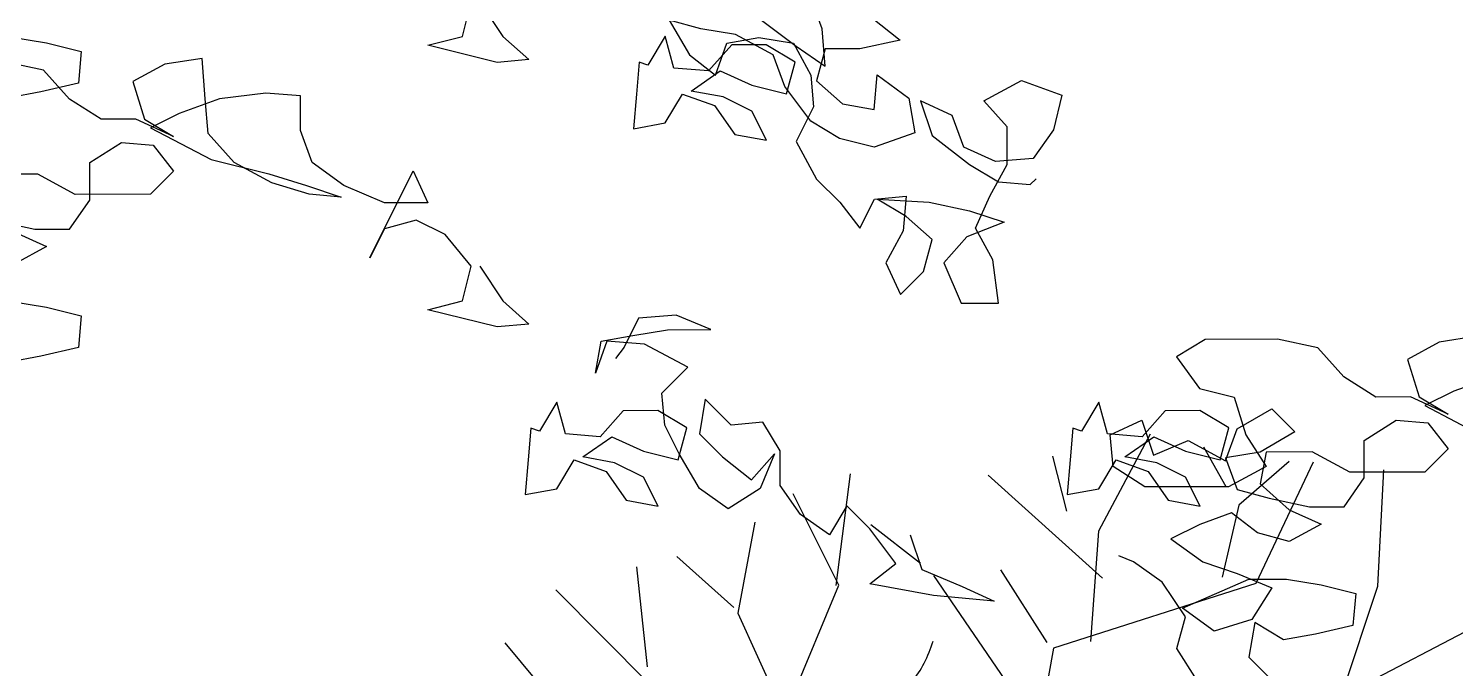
# Model space of a CAD drawing. Header units: metres. Extents: x 37 to 217, y 53 to 242.
# Drawn here: x 134.592 to 138.242, y 228.757 to 230.393 of the extents above; entities that cross this region are included whole.
import ezdxf

# ---------------------------------------------------------------- set-up
doc = ezdxf.new("R2010")
doc.units = ezdxf.units.M
doc.layers.add('DGPRO_Arboles existentes', color=7, linetype='Continuous')

# ---------------------------------------------------------------- blocks, each defined once
blk = doc.blocks.new('Celtis tala VISTA 250 gris')
at = {"color": 252}
for p, q in [((2393.5098, 1080.9503), (2393.3782, 1080.702)), ((2393.5098, 1080.9503), (2393.3782, 1080.702)), ((2393.7043, 1080.8153), (2393.6479, 1080.917)), ((2393.7043, 1080.8153), (2393.6479, 1080.917)), ((2393.297, 1080.7531), (2393.2613, 1080.8942)), ((2393.297, 1080.7531), (2393.2613, 1080.8942)), ((2393.8654, 1080.88), (2393.7366, 1080.7689)), ((2393.8654, 1080.88), (2393.7366, 1080.7689)), ((2393.9272, 1080.8785), (2393.7805, 1080.5685)), ((2393.9272, 1080.8785), (2393.7805, 1080.5685)), ((2392.7071, 1080.5629), (2392.744, 1080.8486)), ((2392.7071, 1080.5629), (2392.744, 1080.8486)), ((2393.3882, 1080.5817), (2393.0962, 1080.8456)), ((2393.3882, 1080.5817), (2393.0962, 1080.8456)), ((2394.0923, 1080.5619), (2394.1076, 1080.8591)), ((2394.0923, 1080.5619), (2394.1076, 1080.8591)), ((2392.7136, 1080.5645), (2392.5966, 1080.7976)), ((2392.7136, 1080.5645), (2392.5966, 1080.7976)), ((2393.7366, 1080.7689), (2393.6946, 1080.5842)), ((2393.7366, 1080.7689), (2393.6946, 1080.5842)), ((2392.4989, 1080.7251), (2392.4555, 1080.4923)), ((2392.4989, 1080.7251), (2392.4555, 1080.4923)), ((2392.9224, 1080.6191), (2392.7956, 1080.7185)), ((2392.9224, 1080.6191), (2392.7956, 1080.7185)), ((2393.3782, 1080.702), (2393.3573, 1080.4204)), ((2393.3782, 1080.702), (2393.3573, 1080.4204)), ((2392.445, 1080.5068), (2392.2994, 1080.6371)), ((2392.445, 1080.5068), (2392.2994, 1080.6371)), ((2392.224, 1080.3553), (2392.1968, 1080.6111)), ((2392.224, 1080.3553), (2392.1968, 1080.6111)), ((2393.2216, 1080.2018), (2392.9566, 1080.5885)), ((2393.2216, 1080.2018), (2392.9566, 1080.5885)), ((2393.2463, 1080.4176), (2393.1281, 1080.6031)), ((2393.2463, 1080.4176), (2393.1281, 1080.6031)), ((2392.2282, 1080.312), (2391.99, 1080.5519)), ((2392.2282, 1080.312), (2391.99, 1080.5519)), ((2392.5758, 1080.2328), (2392.7136, 1080.5645)), ((2392.5758, 1080.2328), (2392.7136, 1080.5645)), ((2393.7805, 1080.5685), (2393.2627, 1080.4033)), ((2393.7805, 1080.5685), (2393.2627, 1080.4033)), ((2394.0014, 1080.2869), (2394.0923, 1080.5619)), ((2394.0014, 1080.2869), (2394.0923, 1080.5619)), ((2394.4401, 1080.5102), (2394.0123, 1080.286)), ((2394.4401, 1080.5102), (2394.0123, 1080.286)), ((2392.4555, 1080.4923), (2392.5782, 1080.2232)), ((2392.4555, 1080.4923), (2392.5782, 1080.2232)), ((2392.0078, 1080.2391), (2391.8605, 1080.4168)), ((2392.0078, 1080.2391), (2391.8605, 1080.4168)), ((2393.2627, 1080.4033), (2393.2375, 1080.2604)), ((2393.2627, 1080.4033), (2393.2375, 1080.2604))]:
    blk.add_line(p, q, dxfattribs=at)
for points in [[(2392.5161, 1082.0085), (2392.6048, 1081.9421), (2392.6787, 1081.8904), (2392.6712, 1081.9865), (2392.6416, 1082.0677)], [(2392.7968, 1082.0161), (2392.8707, 1081.9571), (2392.7673, 1081.9348), (2392.6787, 1081.9348), (2392.6566, 1081.8535), (2392.7231, 1081.7944), (2392.8044, 1081.7797), (2392.8117, 1081.8684), (2392.893, 1081.8094), (2392.9079, 1081.7207), (2392.8045, 1081.6837), (2392.7158, 1081.7058), (2392.6419, 1081.75), (2392.5753, 1081.8386), (2392.5457, 1081.9199), (2392.4496, 1081.9715), (2392.3609, 1081.9862), (2392.2796, 1082.0083), (2392.3314, 1081.9197), (2392.398, 1081.868), (2392.4275, 1081.9493), (2392.5087, 1081.9642), (2392.5974, 1081.9495), (2392.6418, 1081.8682), (2392.6492, 1081.787), (2392.605, 1081.6983), (2392.6568, 1081.6023), (2392.7159, 1081.5432), (2392.7677, 1081.4768), (2392.8046, 1081.5507), (2392.8859, 1081.5582), (2392.8785, 1081.4695), (2392.8343, 1081.3882), (2392.8713, 1081.307), (2392.9304, 1081.3661), (2392.9524, 1081.4474), (2392.8859, 1081.5065), (2392.812, 1081.5507), (2392.945, 1081.5435), (2393.0484, 1081.5214), (2393.1371, 1081.4919), (2393.0411, 1081.4549), (2392.982, 1081.3883), (2393.0265, 1081.285), (2393.1225, 1081.285), (2393.1076, 1081.3958), (2393.0632, 1081.4771), (2393.1001, 1081.5584), (2393.1444, 1081.6397), (2393.1443, 1081.7357), (2393.0851, 1081.8022), (2393.1811, 1081.854), (2393.2846, 1081.8171), (2393.2625, 1081.7284), (2393.2108, 1081.6545), (2393.1148, 1081.647), (2393.0335, 1081.6839), (2393.0039, 1081.7651), (2392.9226, 1081.802), (2392.9522, 1081.7134), (2393.0483, 1081.6396), (2393.1222, 1081.5953), (2393.2035, 1081.588), (2393.2183, 1081.6028)], [(2392.5161, 1082.0085), (2392.6048, 1081.9421), (2392.6787, 1081.8904), (2392.6712, 1081.9865), (2392.6416, 1082.0677)], [(2392.7968, 1082.0161), (2392.8707, 1081.9571), (2392.7673, 1081.9348), (2392.6787, 1081.9348), (2392.6566, 1081.8535), (2392.7231, 1081.7944), (2392.8044, 1081.7797), (2392.8117, 1081.8684), (2392.893, 1081.8094), (2392.9079, 1081.7207), (2392.8045, 1081.6837), (2392.7158, 1081.7058), (2392.6419, 1081.75), (2392.5753, 1081.8386), (2392.5457, 1081.9199), (2392.4496, 1081.9715), (2392.3609, 1081.9862), (2392.2796, 1082.0083), (2392.3314, 1081.9197), (2392.398, 1081.868), (2392.4275, 1081.9493), (2392.5087, 1081.9642), (2392.5974, 1081.9495), (2392.6418, 1081.8682), (2392.6492, 1081.787), (2392.605, 1081.6983), (2392.6568, 1081.6023), (2392.7159, 1081.5432), (2392.7677, 1081.4768), (2392.8046, 1081.5507), (2392.8859, 1081.5582), (2392.8785, 1081.4695), (2392.8343, 1081.3882), (2392.8713, 1081.307), (2392.9304, 1081.3661), (2392.9524, 1081.4474), (2392.8859, 1081.5065), (2392.812, 1081.5507), (2392.945, 1081.5435), (2393.0484, 1081.5214), (2393.1371, 1081.4919), (2393.0411, 1081.4549), (2392.982, 1081.3883), (2393.0265, 1081.285), (2393.1225, 1081.285), (2393.1076, 1081.3958), (2393.0632, 1081.4771), (2393.1001, 1081.5584), (2393.1444, 1081.6397), (2393.1443, 1081.7357), (2393.0851, 1081.8022), (2393.1811, 1081.854), (2393.2846, 1081.8171), (2393.2625, 1081.7284), (2393.2108, 1081.6545), (2393.1148, 1081.647), (2393.0335, 1081.6839), (2393.0039, 1081.7651), (2392.9226, 1081.802), (2392.9522, 1081.7134), (2393.0483, 1081.6396), (2393.1222, 1081.5953), (2393.2035, 1081.588), (2393.2183, 1081.6028)], [(2391.7951, 1082.0551), (2391.8543, 1081.9665), (2391.9208, 1081.9075), (2391.8396, 1081.9), (2391.6622, 1081.9442), (2391.7509, 1081.9664), (2391.7729, 1082.0551)], [(2390.3841, 1082.0095), (2390.4728, 1081.98), (2390.5614, 1081.9431), (2390.5098, 1081.8618), (2390.4138, 1081.8322), (2390.3325, 1081.8912), (2390.5023, 1081.9653), (2390.5984, 1081.9653), (2390.687, 1081.9507), (2390.7757, 1081.9286), (2390.7684, 1081.8473), (2390.6724, 1081.825), (2390.5911, 1081.8102), (2390.5172, 1081.8545), (2390.5025, 1081.7658), (2390.5691, 1081.6994), (2390.473, 1081.6771), (2390.3696, 1081.7066), (2390.3178, 1081.7878), (2390.3399, 1081.8691), (2390.2807, 1081.9577), (2390.2068, 1082.0093)], [(2391.7951, 1082.0551), (2391.8543, 1081.9665), (2391.9208, 1081.9075), (2391.8396, 1081.9), (2391.6622, 1081.9442), (2391.7509, 1081.9664), (2391.7729, 1082.0551)], [(2390.3841, 1082.0095), (2390.4728, 1081.98), (2390.5614, 1081.9431), (2390.5098, 1081.8618), (2390.4138, 1081.8322), (2390.3325, 1081.8912), (2390.5023, 1081.9653), (2390.5984, 1081.9653), (2390.687, 1081.9507), (2390.7757, 1081.9286), (2390.7684, 1081.8473), (2390.6724, 1081.825), (2390.5911, 1081.8102), (2390.5172, 1081.8545), (2390.5025, 1081.7658), (2390.5691, 1081.6994), (2390.473, 1081.6771), (2390.3696, 1081.7066), (2390.3178, 1081.7878), (2390.3399, 1081.8691), (2390.2807, 1081.9577), (2390.2068, 1082.0093)], [(2392.2033, 1081.9008), (2392.196, 1081.8195), (2392.1887, 1081.7309), (2392.2699, 1081.7457), (2392.3142, 1081.8196), (2392.3955, 1081.7901), (2392.4473, 1081.7163), (2392.5286, 1081.7016), (2392.4916, 1081.7755), (2392.4176, 1081.8123), (2392.3364, 1081.827), (2392.4102, 1081.8788), (2392.4915, 1081.8419), (2392.5802, 1081.8199), (2392.6023, 1081.9011), (2392.5283, 1081.9454), (2392.4397, 1081.9453), (2392.3806, 1081.8788), (2392.292, 1081.8861), (2392.2697, 1081.9673), (2392.2255, 1081.8934), (2392.2033, 1081.9008)], [(2392.2033, 1081.9008), (2392.196, 1081.8195), (2392.1887, 1081.7309), (2392.2699, 1081.7457), (2392.3142, 1081.8196), (2392.3955, 1081.7901), (2392.4473, 1081.7163), (2392.5286, 1081.7016), (2392.4916, 1081.7755), (2392.4176, 1081.8123), (2392.3364, 1081.827), (2392.4102, 1081.8788), (2392.4915, 1081.8419), (2392.5802, 1081.8199), (2392.6023, 1081.9011), (2392.5283, 1081.9454), (2392.4397, 1081.9453), (2392.3806, 1081.8788), (2392.292, 1081.8861), (2392.2697, 1081.9673), (2392.2255, 1081.8934), (2392.2033, 1081.9008)], [(2391.7951, 1081.3793), (2391.8543, 1081.2907), (2391.9208, 1081.2316), (2391.8396, 1081.2242), (2391.6622, 1081.2683), (2391.7509, 1081.2906), (2391.7729, 1081.3792), (2391.7064, 1081.4604), (2391.6325, 1081.4973), (2391.5512, 1081.4751), (2391.5143, 1081.4012), (2391.625, 1081.6229), (2391.662, 1081.5417), (2391.5512, 1081.5416), (2391.4477, 1081.5858), (2391.3664, 1081.6448), (2391.3367, 1081.7261), (2391.3367, 1081.8147), (2391.248, 1081.822), (2391.1298, 1081.8071), (2391.0264, 1081.7701), (2390.9526, 1081.7331), (2391.1078, 1081.652), (2391.2556, 1081.6152), (2391.3516, 1081.5857), (2391.4403, 1081.5562), (2391.3591, 1081.5636), (2391.263, 1081.593), (2391.1669, 1081.6446), (2391.1003, 1081.7185), (2391.0929, 1081.8071), (2391.0854, 1081.9105), (2390.9894, 1081.8957), (2390.9081, 1081.8513), (2390.9378, 1081.7553), (2391.0117, 1081.711), (2390.9156, 1081.7552), (2390.827, 1081.7552), (2390.7456, 1081.8068), (2390.6791, 1081.8806), (2390.5756, 1081.9027)], [(2390.5538, 1081.4963), (2390.6573, 1081.4743), (2390.7459, 1081.4743), (2390.7976, 1081.5483), (2390.7975, 1081.6443), (2390.8787, 1081.6961), (2390.96, 1081.6888), (2391.0118, 1081.6223), (2390.9527, 1081.5632), (2390.7606, 1081.563), (2390.6646, 1081.6146), (2390.5463, 1081.6145)], [(2390.6056, 1081.4668), (2390.6869, 1081.43), (2390.6057, 1081.3856)], [(2390.5984, 1081.2895), (2390.687, 1081.2748), (2390.7757, 1081.2527), (2390.7684, 1081.1715), (2390.6724, 1081.1492), (2390.5911, 1081.1344)], [(2391.7951, 1081.3793), (2391.8543, 1081.2907), (2391.9208, 1081.2316), (2391.8396, 1081.2242), (2391.6622, 1081.2683), (2391.7509, 1081.2906), (2391.7729, 1081.3792), (2391.7064, 1081.4604), (2391.6325, 1081.4973), (2391.5512, 1081.4751), (2391.5143, 1081.4012), (2391.625, 1081.6229), (2391.662, 1081.5417), (2391.5512, 1081.5416), (2391.4477, 1081.5858), (2391.3664, 1081.6448), (2391.3367, 1081.7261), (2391.3367, 1081.8147), (2391.248, 1081.822), (2391.1298, 1081.8071), (2391.0264, 1081.7701), (2390.9526, 1081.7331), (2391.1078, 1081.652), (2391.2556, 1081.6152), (2391.3516, 1081.5857), (2391.4403, 1081.5562), (2391.3591, 1081.5636), (2391.263, 1081.593), (2391.1669, 1081.6446), (2391.1003, 1081.7185), (2391.0929, 1081.8071), (2391.0854, 1081.9105), (2390.9894, 1081.8957), (2390.9081, 1081.8513), (2390.9378, 1081.7553), (2391.0117, 1081.711), (2390.9156, 1081.7552), (2390.827, 1081.7552), (2390.7456, 1081.8068), (2390.6791, 1081.8806), (2390.5756, 1081.9027)], [(2390.5538, 1081.4963), (2390.6573, 1081.4743), (2390.7459, 1081.4743), (2390.7976, 1081.5483), (2390.7975, 1081.6443), (2390.8787, 1081.6961), (2390.96, 1081.6888), (2391.0118, 1081.6223), (2390.9527, 1081.5632), (2390.7606, 1081.563), (2390.6646, 1081.6146), (2390.5463, 1081.6145)], [(2390.6056, 1081.4668), (2390.6869, 1081.43), (2390.6057, 1081.3856)], [(2390.5984, 1081.2895), (2390.687, 1081.2748), (2390.7757, 1081.2527), (2390.7684, 1081.1715), (2390.6724, 1081.1492), (2390.5911, 1081.1344)], [(2392.8965, 1080.6932), (2392.9261, 1080.6046), (2393.0296, 1080.5604), (2393.1109, 1080.5235), (2392.9558, 1080.5381), (2392.7932, 1080.5675), (2392.8596, 1080.6193), (2392.7931, 1080.7079), (2392.7339, 1080.7669), (2392.6896, 1080.693), (2392.6157, 1080.7447), (2392.5639, 1080.8185), (2392.5639, 1080.9072), (2392.5195, 1080.981), (2392.4382, 1080.9735), (2392.3717, 1081.04), (2392.357, 1080.9513), (2392.4161, 1080.8922), (2392.49, 1080.8332), (2392.5491, 1080.8997), (2392.5122, 1080.8111), (2392.431, 1080.7593), (2392.3571, 1080.8109), (2392.3053, 1080.8995), (2392.2683, 1080.9734), (2392.2608, 1081.0546), (2392.3273, 1081.1212), (2392.2164, 1081.1802), (2392.1203, 1081.1875), (2392.0909, 1081.1062), (2392.1056, 1081.1875), (2392.1868, 1081.2023), (2392.2755, 1081.2172), (2392.3863, 1081.2173), (2392.2976, 1081.2541), (2392.2015, 1081.2467), (2392.1647, 1081.1727), (2392.1425, 1081.1432)], [(2392.8965, 1080.6932), (2392.9261, 1080.6046), (2393.0296, 1080.5604), (2393.1109, 1080.5235), (2392.9558, 1080.5381), (2392.7932, 1080.5675), (2392.8596, 1080.6193), (2392.7931, 1080.7079), (2392.7339, 1080.7669), (2392.6896, 1080.693), (2392.6157, 1080.7447), (2392.5639, 1080.8185), (2392.5639, 1080.9072), (2392.5195, 1080.981), (2392.4382, 1080.9735), (2392.3717, 1081.04), (2392.357, 1080.9513), (2392.4161, 1080.8922), (2392.49, 1080.8332), (2392.5491, 1080.8997), (2392.5122, 1080.8111), (2392.431, 1080.7593), (2392.3571, 1080.8109), (2392.3053, 1080.8995), (2392.2683, 1080.9734), (2392.2608, 1081.0546), (2392.3273, 1081.1212), (2392.2164, 1081.1802), (2392.1203, 1081.1875), (2392.0909, 1081.1062), (2392.1056, 1081.1875), (2392.1868, 1081.2023), (2392.2755, 1081.2172), (2392.3863, 1081.2173), (2392.2976, 1081.2541), (2392.2015, 1081.2467), (2392.1647, 1081.1727), (2392.1425, 1081.1432)], [(2394.3902, 1081.0971), (2394.2868, 1081.0601), (2394.213, 1081.0231), (2394.3682, 1080.9419)], [(2394.3458, 1081.2005), (2394.2497, 1081.1856), (2394.1685, 1081.1412), (2394.1982, 1081.0452), (2394.2721, 1081.0009), (2394.176, 1081.0452), (2394.0873, 1081.0451), (2394.006, 1081.0967), (2393.9395, 1081.1706), (2393.836, 1081.1926), (2393.6513, 1081.1925), (2393.5775, 1081.1481), (2393.6367, 1081.0669), (2393.7253, 1081.0448), (2393.755, 1080.9488), (2393.8068, 1080.8675), (2393.7108, 1080.8157), (2393.4965, 1080.8155), (2393.4152, 1080.8672), (2393.4078, 1080.9484), (2393.489, 1080.9855), (2393.5186, 1080.8968), (2393.6072, 1080.9338), (2393.7033, 1080.8822), (2393.7328, 1080.9635), (2393.8214, 1081.0153), (2393.8806, 1080.9563), (2393.792, 1080.9045), (2393.7033, 1080.8896), (2393.7329, 1080.8084), (2393.8142, 1080.7863), (2393.9177, 1080.7642), (2394.0063, 1080.7643), (2394.058, 1080.8382), (2394.0579, 1080.9343), (2394.1391, 1080.986), (2394.2204, 1080.9787), (2394.2722, 1080.9123), (2394.2131, 1080.8531), (2394.021, 1080.853), (2393.9249, 1080.9046), (2393.8067, 1080.9045), (2393.792, 1080.8232), (2393.866, 1080.7568), (2393.9473, 1080.7199), (2393.866, 1080.6755), (2393.7848, 1080.6976), (2393.7182, 1080.7493), (2393.637, 1080.7196), (2393.5631, 1080.6826), (2393.6445, 1080.6236), (2393.7331, 1080.5941), (2393.8218, 1080.5573), (2393.7702, 1080.476), (2393.6742, 1080.4463), (2393.5929, 1080.5053), (2393.7627, 1080.5794), (2393.8587, 1080.5795), (2393.9474, 1080.5648), (2394.0361, 1080.5427), (2394.0288, 1080.4614), (2393.9328, 1080.4392), (2393.8515, 1080.4243), (2393.7776, 1080.4686), (2393.7629, 1080.3799), (2393.8294, 1080.3135)], [(2393.63, 1080.3207), (2393.5782, 1080.4019), (2393.6003, 1080.4832), (2393.5411, 1080.5718), (2393.4672, 1080.6234), (2393.4302, 1080.6388)], [(2394.3902, 1081.0971), (2394.2868, 1081.0601), (2394.213, 1081.0231), (2394.3682, 1080.9419)], [(2394.3458, 1081.2005), (2394.2497, 1081.1856), (2394.1685, 1081.1412), (2394.1982, 1081.0452), (2394.2721, 1081.0009), (2394.176, 1081.0452), (2394.0873, 1081.0451), (2394.006, 1081.0967), (2393.9395, 1081.1706), (2393.836, 1081.1926), (2393.6513, 1081.1925), (2393.5775, 1081.1481), (2393.6367, 1081.0669), (2393.7253, 1081.0448), (2393.755, 1080.9488), (2393.8068, 1080.8675), (2393.7108, 1080.8157), (2393.4965, 1080.8155), (2393.4152, 1080.8672), (2393.4078, 1080.9484), (2393.489, 1080.9855), (2393.5186, 1080.8968), (2393.6072, 1080.9338), (2393.7033, 1080.8822), (2393.7328, 1080.9635), (2393.8214, 1081.0153), (2393.8806, 1080.9563), (2393.792, 1080.9045), (2393.7033, 1080.8896), (2393.7329, 1080.8084), (2393.8142, 1080.7863), (2393.9177, 1080.7642), (2394.0063, 1080.7643), (2394.058, 1080.8382), (2394.0579, 1080.9343), (2394.1391, 1080.986), (2394.2204, 1080.9787), (2394.2722, 1080.9123), (2394.2131, 1080.8531), (2394.021, 1080.853), (2393.9249, 1080.9046), (2393.8067, 1080.9045), (2393.792, 1080.8232), (2393.866, 1080.7568), (2393.9473, 1080.7199), (2393.866, 1080.6755), (2393.7848, 1080.6976), (2393.7182, 1080.7493), (2393.637, 1080.7196), (2393.5631, 1080.6826), (2393.6445, 1080.6236), (2393.7331, 1080.5941), (2393.8218, 1080.5573), (2393.7702, 1080.476), (2393.6742, 1080.4463), (2393.5929, 1080.5053), (2393.7627, 1080.5794), (2393.8587, 1080.5795), (2393.9474, 1080.5648), (2394.0361, 1080.5427), (2394.0288, 1080.4614), (2393.9328, 1080.4392), (2393.8515, 1080.4243), (2393.7776, 1080.4686), (2393.7629, 1080.3799), (2393.8294, 1080.3135)], [(2393.63, 1080.3207), (2393.5782, 1080.4019), (2393.6003, 1080.4832), (2393.5411, 1080.5718), (2393.4672, 1080.6234), (2393.4302, 1080.6388)], [(2391.926, 1080.9656), (2391.9187, 1080.8843), (2391.9114, 1080.7956), (2391.9926, 1080.8105), (2392.0369, 1080.8844), (2392.1182, 1080.8549), (2392.17, 1080.7811), (2392.2512, 1080.7664), (2392.2142, 1080.8402), (2392.1403, 1080.8771), (2392.059, 1080.8918), (2392.1329, 1080.9436), (2392.2142, 1080.9067), (2392.3028, 1080.8847), (2392.3249, 1080.9659), (2392.251, 1081.0102), (2392.1624, 1081.0101), (2392.1033, 1080.9436), (2392.0147, 1080.9509), (2391.9924, 1081.0321), (2391.9482, 1080.9582), (2391.926, 1080.9656)], [(2391.926, 1080.9656), (2391.9187, 1080.8843), (2391.9114, 1080.7956), (2391.9926, 1080.8105), (2392.0369, 1080.8844), (2392.1182, 1080.8549), (2392.17, 1080.7811), (2392.2512, 1080.7664), (2392.2142, 1080.8402), (2392.1403, 1080.8771), (2392.059, 1080.8918), (2392.1329, 1080.9436), (2392.2142, 1080.9067), (2392.3028, 1080.8847), (2392.3249, 1080.9659), (2392.251, 1081.0102), (2392.1624, 1081.0101), (2392.1033, 1080.9436), (2392.0147, 1080.9509), (2391.9924, 1081.0321), (2391.9482, 1080.9582), (2391.926, 1080.9656)], [(2393.3126, 1080.9656), (2393.3053, 1080.8843), (2393.298, 1080.7956), (2393.3792, 1080.8105), (2393.4235, 1080.8844), (2393.5048, 1080.8549), (2393.5565, 1080.7811), (2393.6378, 1080.7664), (2393.6008, 1080.8402), (2393.5269, 1080.8771), (2393.4456, 1080.8918), (2393.5195, 1080.9436), (2393.6008, 1080.9067), (2393.6894, 1080.8847), (2393.7115, 1080.9659), (2393.6376, 1081.0102), (2393.5489, 1081.0101), (2393.4899, 1080.9436), (2393.4012, 1080.9509), (2393.379, 1081.0321), (2393.3347, 1080.9582), (2393.3126, 1080.9656)], [(2393.3126, 1080.9656), (2393.3053, 1080.8843), (2393.298, 1080.7956), (2393.3792, 1080.8105), (2393.4235, 1080.8844), (2393.5048, 1080.8549), (2393.5565, 1080.7811), (2393.6378, 1080.7664), (2393.6008, 1080.8402), (2393.5269, 1080.8771), (2393.4456, 1080.8918), (2393.5195, 1080.9436), (2393.6008, 1080.9067), (2393.6894, 1080.8847), (2393.7115, 1080.9659), (2393.6376, 1081.0102), (2393.5489, 1081.0101), (2393.4899, 1080.9436), (2393.4012, 1080.9509), (2393.379, 1081.0321), (2393.3347, 1080.9582), (2393.3126, 1080.9656)]]:
    blk.add_lwpolyline(points, dxfattribs=at)
blk.add_spline([(2392.0438, 1079.9415), (2392.1958, 1080.0534), (2392.3077, 1079.9975), (2392.4037, 1080.1733), (2392.5077, 1080.0854), (2392.6276, 1080.1813), (2392.8196, 1080.2692), (2392.8995, 1080.3172), (2392.9555, 1080.4211)], degree=3, dxfattribs=at)
blk.add_spline([(2392.0438, 1079.9415), (2392.1958, 1080.0534), (2392.3077, 1079.9975), (2392.4037, 1080.1733), (2392.5077, 1080.0854), (2392.6276, 1080.1813), (2392.8196, 1080.2692), (2392.8995, 1080.3172), (2392.9555, 1080.4211)], degree=3, dxfattribs=at)

msp = doc.modelspace()

# ---------------------------------------------------------------- block references
at = {"layer": 'DGPRO_Arboles existentes'}
msp.add_blockref('Celtis tala VISTA 250 gris', (-2256.0494, -851.5942), dxfattribs=at)

doc.saveas('drawing.dxf')
